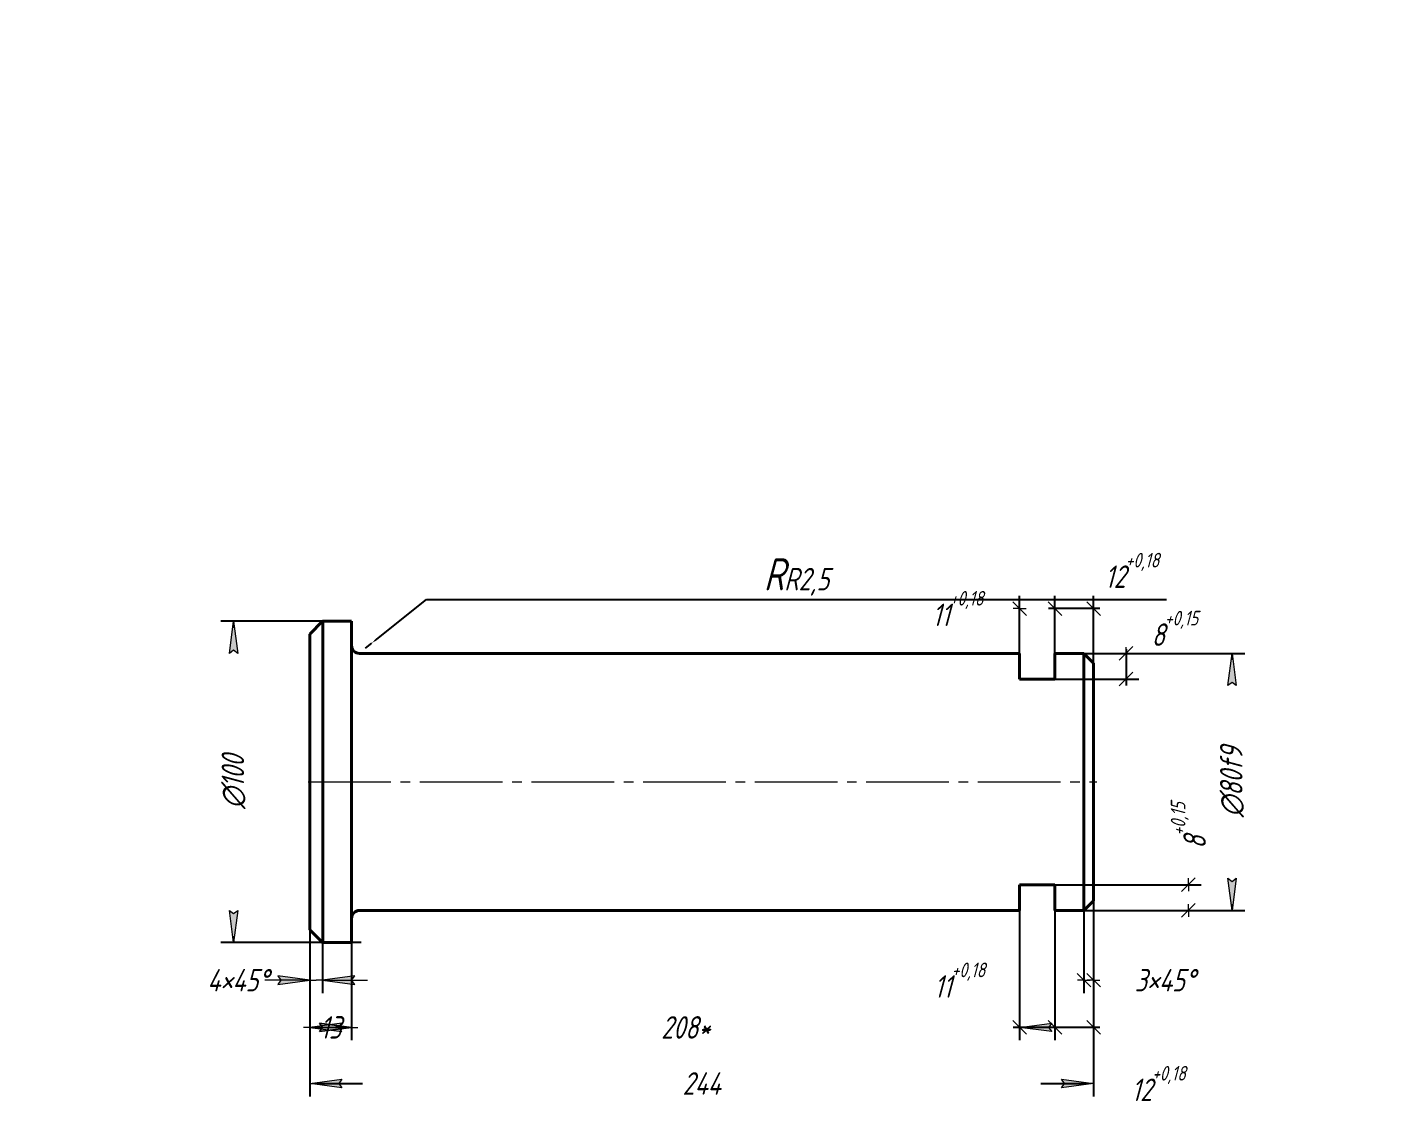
# Model space of a CAD drawing. Header units: millimetres. Extents: x 0 to 210, y 0 to 297.
# Drawn here: x 0 to 210, y 128.6 to 297 of the extents above; entities that cross this region are included whole.
import ezdxf

# ---------------------------------------------------------------- set-up
doc = ezdxf.new("R2010")
doc.units = ezdxf.units.MM
for name, pattern in [('K5LT_AXLED', [17.375, 12.875, -1.5, 1.5, -1.5]), ('K5LT_BASIC', [0]), ('K5LT_THIN', [0])]:
    doc.linetypes.add(name, pattern=pattern)
doc.layers.add('Системный слой', color=7, linetype='Continuous')
doc.styles.add('KDIMTEXTSTYLE', font='GOST_AU.SHX', dxfattribs={"width": 0.96, "oblique": 15, "height": 5})
doc.dimstyles.new('KDIMSTYLE (0.50)', dxfattribs={"dimtxt": 5, "dimasz": 1, "dimexe": 2, "dimexo": 0.0625, "dimgap": 1, "dimtad": 1, "dimlfac": 2, "dimtxsty": 'KDIMTEXTSTYLE', "dimsah": 1, "dimcen": 0.09, "dimdle": 1, "dimadec": 0, "dimazin": 0, "dimtfac": 0.667, "dimtmove": 0, "dimatfit": 3, "dimfxl": 1, "dimtvp": 1, "dimtolj": 1, "dimtzin": 0, "dimarcsym": 0})

# ---------------------------------------------------------------- blocks, each defined once
blk = doc.blocks.new('U0')
at = {"layer": 'Системный слой', "color": 150, "linetype": 'K5LT_BASIC', "lineweight": 40, "true_color": 0x0080ff}
for p, q in [((51.78, 159.5), (154.53, 159.5)), ((160.03, 159.5), (164.53, 159.5))]:
    blk.add_line(p, q, dxfattribs=at)
blk = doc.blocks.new('U1')
at = {"layer": 'Системный слой', "color": 150, "linetype": 'K5LT_BASIC', "lineweight": 40, "true_color": 0x0080ff}
for p, q in [((51.78, 199.5), (154.53, 199.5)), ((160.03, 199.5), (164.53, 199.5))]:
    blk.add_line(p, q, dxfattribs=at)
blk = doc.blocks.new('U2')
at = {"layer": 'Системный слой', "color": 150, "linetype": 'K5LT_BASIC', "lineweight": 40, "true_color": 0x0080ff}
for p, q in [((50.53, 179.5), (50.53, 204.5)), ((50.53, 154.5), (50.53, 179.5))]:
    blk.add_line(p, q, dxfattribs=at)
blk = doc.blocks.new('U3')
at = {"layer": 'Системный слой', "color": 150, "linetype": 'K5LT_BASIC', "lineweight": 40, "true_color": 0x0080ff}
for p, q in [((46.03, 179.5), (46.03, 204.5)), ((46.03, 154.5), (46.03, 179.5))]:
    blk.add_line(p, q, dxfattribs=at)
blk = doc.blocks.new('U4')
at = {"layer": 'Системный слой', "color": 150, "linetype": 'K5LT_BASIC', "lineweight": 40, "true_color": 0x0080ff}
for p, q in [((44.03, 179.5), (44.03, 202.5)), ((44.03, 156.5), (44.03, 179.5))]:
    blk.add_line(p, q, dxfattribs=at)
blk = doc.blocks.new('KDIMARROW_01')
at = {"layer": 'Системный слой'}
blk.add_hatch(color=0, dxfattribs=at).paths.add_polyline_path([(0, 0), (-5, 0.66), (-4.5, 0), (-5, -0.66)])
at = {"layer": 'Системный слой', "color": 0, "linetype": 'K5LT_THIN', "lineweight": 18}
for p, q in [((-4.5, 0), (-5, 0.66)), ((-5, 0.66), (0, 0)), ((0, 0), (-5, -0.66)), ((-5, -0.66), (-4.5, 0)), ((0, 0), (-1, 0))]:
    blk.add_line(p, q, dxfattribs=at)
blk = doc.blocks.new('KDIMARROW_02')
at = {"layer": 'Системный слой'}
blk.add_hatch(color=0, dxfattribs=at).paths.add_polyline_path([(4.5, 0), (5, 0.66), (0, 0), (5, -0.66)])
at = {"layer": 'Системный слой', "color": 0, "linetype": 'K5LT_THIN', "lineweight": 18}
for p, q in [((0, 0), (-1, 0)), ((5, 0.66), (0, 0)), ((0, 0), (5, -0.66)), ((0, 0), (7, 0)), ((4.5, 0), (5, 0.66)), ((5, -0.66), (4.5, 0))]:
    blk.add_line(p, q, dxfattribs=at)
blk = doc.blocks.new('KDIMARROW_13')
at = {"layer": 'Системный слой', "color": 0, "linetype": 'K5LT_THIN', "lineweight": 18}
for p, q in [((-1.06, 1.06), (1.06, -1.06)), ((0, 0), (-1, 0)), ((0, 0), (1, 0))]:
    blk.add_line(p, q, dxfattribs=at)

msp = doc.modelspace()

# ---------------------------------------------------------------- linework, layer by layer
at = {"layer": 'Системный слой', "color": 150, "linetype": 'K5LT_BASIC', "lineweight": 40, "true_color": 0x0080ff}
for p, q in [((46.0264, 204.5), (44.0264, 202.5)), ((50.5264, 204.5), (46.0264, 204.5)), ((154.5264, 199.5), (154.5264, 195.5)), ((160.0264, 199.5), (160.0264, 195.5)), ((164.5264, 199.5), (164.5264, 159.5)), ((164.5264, 199.5), (166.0264, 198)), ((166.0264, 198), (166.0264, 161)), ((154.5264, 195.5), (160.0264, 195.5)), ((154.5264, 163.5), (160.0264, 163.5)), ((154.5264, 163.5), (154.5264, 159.5)), ((160.0264, 163.5), (160.0264, 159.5)), ((164.5264, 159.5), (166.0264, 161)), ((46.0264, 154.5), (44.0264, 156.5)), ((50.5264, 154.5), (46.0264, 154.5))]:
    msp.add_line(p, q, dxfattribs=at)
at = {"layer": 'Системный слой', "color": 30, "linetype": 'K5LT_AXLED', "lineweight": 18, "true_color": 0xff8000}
msp.add_line((43.7764, 179.5), (166.5264, 179.5), dxfattribs=at)
at = {"layer": 'Системный слой', "color": 150, "linetype": 'K5LT_BASIC', "lineweight": 40, "true_color": 0x0080ff}
for centre, start, end in [((51.7764, 200.75), 180, 270), ((51.7764, 158.25), 90, 180)]:
    msp.add_arc(centre, 1.25, start, end, dxfattribs=at)

# ---------------------------------------------------------------- block references
at = {"layer": 'Системный слой'}
for name in ['U3', 'U2', 'U4', 'U1', 'U0']:
    msp.add_blockref(name, (0, 0), dxfattribs=at)

# ---------------------------------------------------------------- dimensions: what is measured, and where the dimension line sits
at = {"layer": 'Системный слой', "color": 7}
for base, p1, p2, location, override in [((160.0264, 206.4867), (166.0264, 198), (160.0264, 199.5), (172.0214, 212.4293), {"dimexo": 0, "dimtoh": 1, "dimpost": '\\H3.5;\\W0.965;\\Q15;\\Q15;\\H3.5;\\W0.965;\\Q15;<>\\H0.65x;\\S+0,18^;\\H1.5x;\\H3.5;\\W0.965;\\Q15;\\Q15;', "dimblk1": 'KDIMARROW_13', "dimblk2": 'KDIMARROW_13', "dimse1": 0, "dimse2": 0, "dimclrt": 7, "dimtmove": 1, "dimtolj": 1}), ((154.5264, 206.4867), (160.0264, 199.5), (154.5264, 199.5), (144.8959, 206.4867), {"dimexo": 0, "dimpost": '\\H3.5;\\W0.965;\\Q15;\\Q15;\\H3.5;\\W0.965;\\Q15;<>\\H0.65x;\\S+0,18^;\\H1.5x;\\H3.5;\\W0.965;\\Q15;\\Q15;', "dimblk1": 'KDIMARROW_13', "dimblk2": 'KDIMARROW_13', "dimse1": 0, "dimse2": 0, "dimclrt": 7, "dimtolj": 1}), ((44.0264, 148.6479), (46.0264, 204.5), (44.0264, 202.5), (32.8055, 148.6479), {"dimexo": 0, "dimpost": '\\H3.5;\\W0.965;\\Q15;<>\\H3.5;\\W0.965;\\Q15;\\Q15;\\Q15;×\\Q15;45\\Q15;°\\Q15;', "dimblk1": 'KDIMARROW_02', "dimblk2": 'KDIMARROW_02', "dimse1": 0, "dimse2": 0, "dimclrt": 7, "dimtolj": 1}), ((166.0264, 132.5651), (44.0264, 172.5308), (166.0264, 177), (105.0264, 132.5651), {"dimexo": 0, "dimpost": '\\H3.5;\\W0.965;\\Q15;<>', "dimblk1": 'KDIMARROW_01', "dimblk2": 'KDIMARROW_01', "dimse1": 0, "dimse2": 0, "dimclrt": 7, "dimtolj": 1}), ((154.5264, 141.2958), (160.0264, 162.5), (154.5264, 162.5), (145.1852, 148.6479), {"dimexo": 0, "dimtoh": 1, "dimpost": '\\H3.5;\\W0.965;\\Q15;\\Q15;\\H3.5;\\W0.965;\\Q15;<>\\H0.65x;\\S+0,18^;\\H1.5x;\\H3.5;\\W0.965;\\Q15;\\Q15;', "dimblk1": 'KDIMARROW_13', "dimblk2": 'KDIMARROW_13', "dimse1": 0, "dimse2": 0, "dimclrt": 7, "dimtmove": 1, "dimtolj": 1}), ((164.5264, 148.6479), (166.0264, 161), (164.5264, 159.5), (177.1034, 148.6479), {"dimexo": 0, "dimpost": '\\H3.5;\\W0.965;\\Q15;<>\\H3.5;\\W0.965;\\Q15;\\Q15;\\Q15;×\\Q15;45\\Q15;°\\Q15;', "dimblk1": 'KDIMARROW_13', "dimblk2": 'KDIMARROW_13', "dimse1": 0, "dimse2": 0, "dimclrt": 7, "dimtolj": 1}), ((50.5264, 141.2958), (154.5264, 159.5), (50.5264, 154.5), (102.5264, 141.2958), {"dimexo": 0, "dimpost": '\\H3.5;\\W0.965;\\Q15;<>\\H3.5;\\W0.965;\\Q15;\\Q15;*', "dimblk1": 'KDIMARROW_01', "dimblk2": 'KDIMARROW_01', "dimse1": 0, "dimse2": 0, "dimclrt": 7, "dimtolj": 1}), ((44.0264, 141.2958), (50.5264, 154.5), (44.0264, 156.5), (47.2764, 141.2958), {"dimexo": 0, "dimpost": '\\H3.5;\\W0.965;\\Q15;<>', "dimblk1": 'KDIMARROW_02', "dimblk2": 'KDIMARROW_02', "dimse1": 0, "dimse2": 0, "dimclrt": 7, "dimtolj": 1}), ((160.0264, 141.2958), (166.0264, 157), (160.0264, 155.5), (176.1475, 132.5651), {"dimexo": 0, "dimtoh": 1, "dimpost": '\\H3.5;\\W0.965;\\Q15;<>\\H0.65x;\\S+0,18^;\\H1.5x;', "dimblk1": 'KDIMARROW_13', "dimblk2": 'KDIMARROW_13', "dimse1": 0, "dimse2": 0, "dimclrt": 7, "dimtmove": 1, "dimtolj": 1})]:
    msp.add_linear_dim(base=base, p1=p1, p2=p2, location=location, dimstyle='KDIMSTYLE (0.50)', override=override, dxfattribs=at).render()
msp.add_radius_dim(center=(52.7083, 200.3331), radius=1.25, location=(62.1778, 207.9042), dimstyle='KDIMSTYLE (0.50)', override={"dimtih": 1, "dimtoh": 1, "dimpost": '\\H3.5;\\W0.965;\\Q15;R<>', "dimblk2": 'KDIMARROW_01', "dimclrt": 7, "dimtmove": 1, "dimtolj": 1}, dxfattribs=at).render()
for base, p1, p2, location, override in [((171.1021, 195.5), (160.0264, 199.5), (160.0264, 195.5), (178.6861, 203.4031), {"dimexo": 0, "dimtoh": 1, "dimpost": '\\H3.5;\\W0.965;\\Q15;\\Q15;\\H3.5;\\W0.965;\\Q15;<>\\H0.65x;\\S+0,15^;\\H1.5x;\\H3.5;\\W0.965;\\Q15;\\Q15;', "dimblk1": 'KDIMARROW_13', "dimblk2": 'KDIMARROW_13', "dimse1": 0, "dimse2": 0, "dimclrt": 7, "dimtmove": 1, "dimtolj": 1}), ((32.1643, 204.5), (52.0264, 154.5), (46.0264, 204.5), (32.1643, 179.5), {"dimexo": 0, "dimpost": '\\H3.5;\\W0.965;\\Q15;∅<>', "dimblk1": 'KDIMARROW_01', "dimblk2": 'KDIMARROW_01', "dimse1": 0, "dimse2": 0, "dimclrt": 7, "dimtolj": 1}), ((187.5842, 199.5), (164.5264, 159.5), (164.5264, 199.5), (187.5842, 179.5), {"dimexo": 0, "dimpost": '\\H3.5;\\W0.965;\\Q15;∅<>\\H3.5;\\W0.965;\\Q15;\\Q15;f9', "dimblk1": 'KDIMARROW_01', "dimblk2": 'KDIMARROW_01', "dimse1": 0, "dimse2": 0, "dimclrt": 7, "dimtolj": 1}), ((180.7846, 163.5), (160.0264, 159.5), (160.0264, 163.5), (180.7846, 172.7138), {"dimexo": 0, "dimpost": '\\H3.5;\\W0.965;\\Q15;\\Q15;\\H3.5;\\W0.965;\\Q15;<>\\H0.65x;\\S+0,15^;\\H1.5x;\\H3.5;\\W0.965;\\Q15;\\Q15;', "dimblk1": 'KDIMARROW_13', "dimblk2": 'KDIMARROW_13', "dimse1": 0, "dimse2": 0, "dimclrt": 7, "dimtolj": 1})]:
    msp.add_linear_dim(base=base, p1=p1, p2=p2, angle=90, location=location, dimstyle='KDIMSTYLE (0.50)', override=override, dxfattribs=at).render()

doc.saveas('drawing.dxf')
